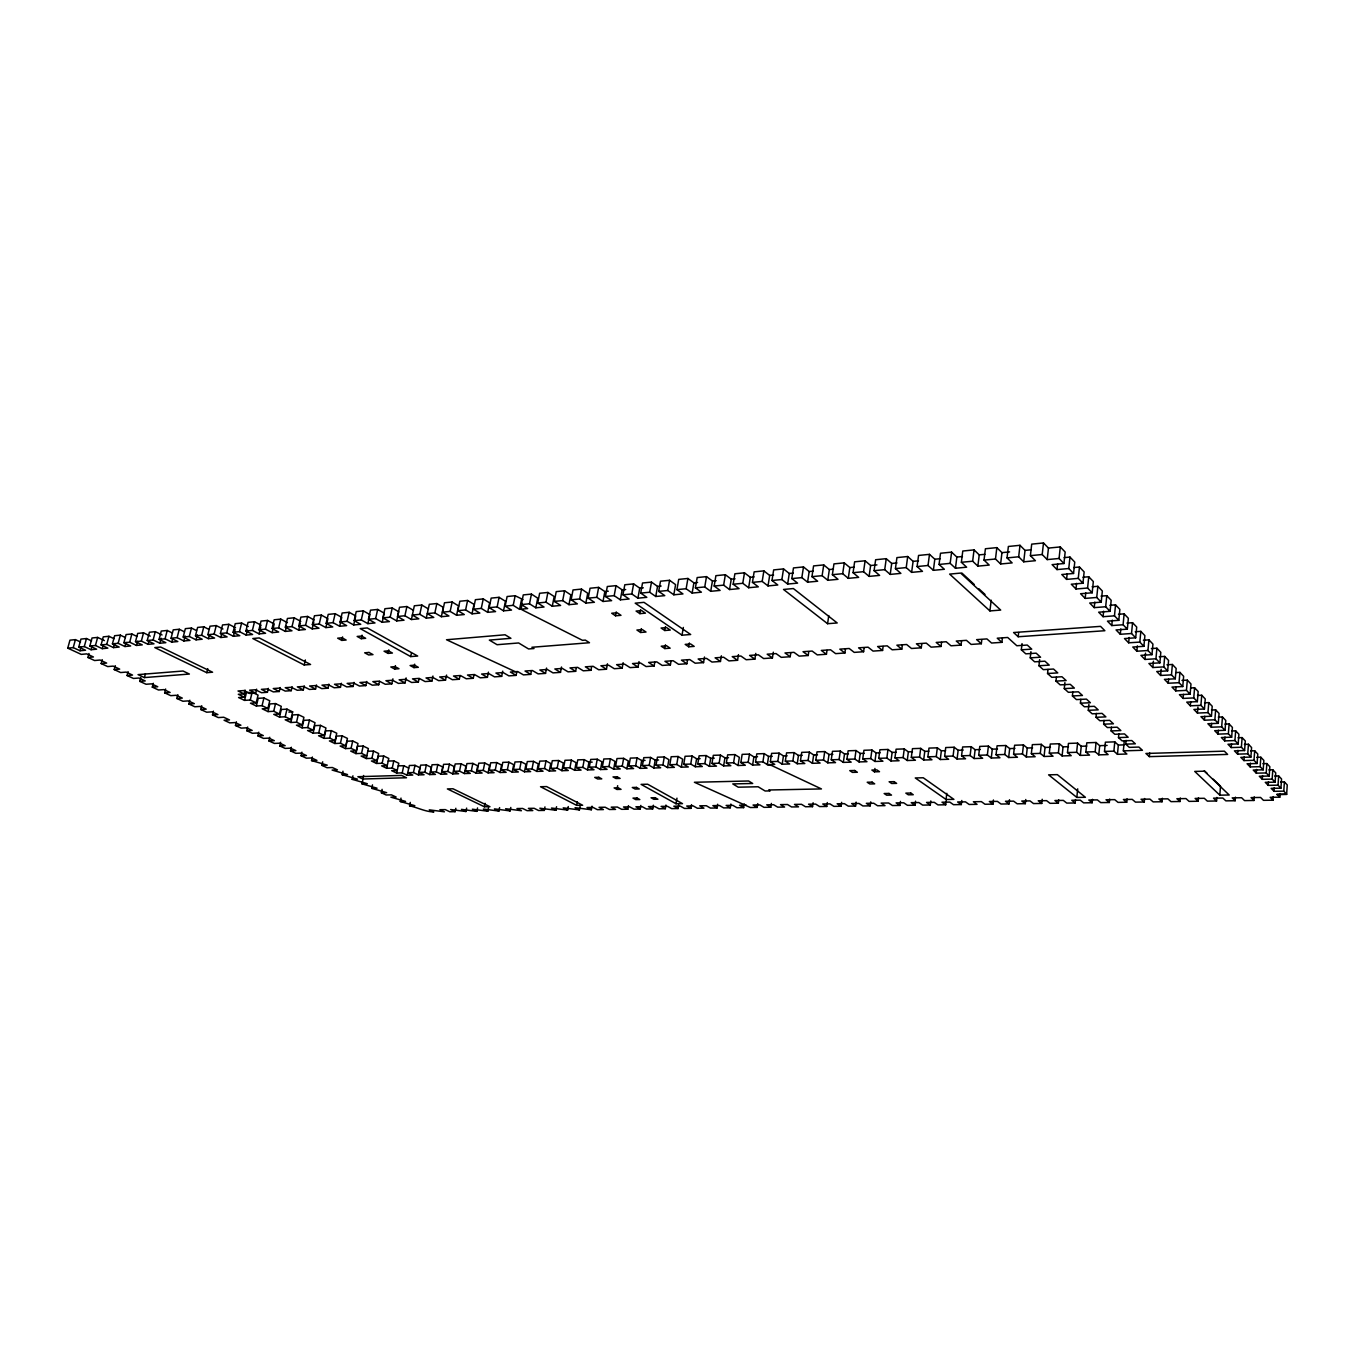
<?xml version="1.0" encoding="UTF-8"?>
<svg xmlns="http://www.w3.org/2000/svg" width="1355" height="1355" viewBox="0 0 1355 1355"><rect width="100%" height="100%" fill="white"/><g stroke="black" fill="none" stroke-linecap="round" stroke-linejoin="round"><path stroke-width="1.5" d="M1284.405 781.954L1287.25 784.935L1286.657 794.098L1283.795 791.151L1284.405 781.954L1280.509 782.038M1254.239 796.876L1253.985 800.466L1251.072 797.604L1260.59 797.451L1263.47 800.331L1273.023 800.195L1273.277 796.588M1283.795 791.151L1274.056 791.303L1274.293 787.645M1274.733 776.009L1278.646 775.924L1281.542 778.956L1280.932 788.17L1278.036 785.172L1268.229 785.358L1265.282 782.343L1275.106 782.157L1275.733 772.875L1272.802 769.792L1268.856 769.877M1278.036 785.172L1278.646 775.924M1273.023 800.195L1270.16 797.316L1279.798 797.163L1280.035 793.539M1262.894 763.661L1266.857 763.559L1269.838 766.693L1269.195 776.042L1266.214 772.943L1256.288 773.163L1253.239 770.063L1263.199 769.826L1263.859 760.409L1260.828 757.225L1256.83 757.343M1266.214 772.943L1266.857 763.559M1268.229 785.358L1268.483 781.666M1275.106 782.157L1272.176 779.108L1272.802 769.792M1254.696 750.789L1257.779 754.024L1257.101 763.509L1254.002 760.307L1254.696 750.789L1250.682 750.907M1256.288 773.163L1256.559 769.42M1263.199 769.826L1260.167 766.676L1260.828 757.225M1272.176 779.108L1262.301 779.311L1262.555 775.602M1254.002 760.307L1243.958 760.578L1244.229 756.784M1248.446 744.251L1251.58 747.537L1250.902 757.089L1247.752 753.837L1248.446 744.251L1244.415 744.386M1260.167 766.676L1250.174 766.913L1250.445 763.153M1238.047 737.747L1242.112 737.594L1245.296 740.948L1244.584 750.551L1241.4 747.249L1231.221 747.57L1227.969 744.251L1238.182 743.929L1238.91 734.241L1235.658 730.836L1231.576 730.989M1247.752 753.837L1237.64 754.125L1237.928 750.297M1216.858 797.434L1216.57 800.991L1213.538 798.163L1222.837 798.027L1225.852 800.856L1235.167 800.737L1235.438 797.163M1241.4 747.249L1242.112 737.594M1229.104 723.96L1232.406 727.415L1231.661 737.171L1228.358 733.749L1229.104 723.96L1224.988 724.129M1231.221 747.57L1231.509 743.709M1238.182 743.929L1234.93 740.558L1235.658 730.836M1218.297 717.134L1222.447 716.964L1225.784 720.487L1225.039 730.311L1221.685 726.839L1211.302 727.212L1207.881 723.722L1218.297 723.333L1219.06 713.424L1215.655 709.851L1211.489 710.037M1228.358 733.749L1218.06 734.122L1218.365 730.21M1221.685 726.839L1222.447 716.964M1219.822 795.165L1194.737 771.418L1204.341 771.198L1229.205 795.012L1219.822 795.165L1220.499 786.188L1213.148 779.125M1234.93 740.558L1224.7 740.897L1224.988 737.018M1208.762 702.618L1212.217 706.26L1211.438 716.236L1207.966 712.628L1208.762 702.618L1204.561 702.805M1211.302 727.212L1211.607 723.282M1218.297 723.333L1214.876 719.793L1215.655 709.851M1201.733 695.251L1205.256 698.96L1204.46 709.004L1200.92 705.345L1201.733 695.251L1197.515 695.454M1214.876 719.793L1204.443 720.199L1204.747 716.236M1180.307 797.993L1180.019 801.499L1176.885 798.705L1185.964 798.569L1189.08 801.381L1198.193 801.245L1198.481 797.722M1191.045 687.934L1194.602 687.764L1198.176 691.524L1197.346 701.653L1193.755 697.927L1183.101 698.418L1179.443 694.675L1190.13 694.167L1190.977 683.97L1187.319 680.142L1181.967 680.413M1200.92 705.345L1190.334 705.803L1190.672 701.788M1193.755 697.927L1194.602 687.764M1207.966 712.628L1197.447 713.069L1197.939 707.09M1190.13 694.167L1186.455 690.373L1175.75 690.898L1172.007 687.087L1182.763 686.545L1183.643 676.28L1179.917 672.368L1176.326 672.571M1183.101 698.418L1183.457 694.37M1186.455 690.373L1187.319 680.142M1182.763 686.545L1179.036 682.7L1168.247 683.242L1164.453 679.363L1175.276 678.804L1171.482 674.875L1172.38 664.475L1166.96 664.78M1144.585 798.535L1144.281 802.008L1141.045 799.247L1149.938 799.111L1153.139 801.889L1162.048 801.754L1162.353 798.264M1175.276 678.804L1176.174 668.438L1172.38 664.475M1175.75 690.898L1176.089 686.816M1179.036 682.7L1179.917 672.368M1171.482 674.875L1160.625 675.451L1156.747 671.504L1167.654 670.894L1163.793 666.897L1164.707 656.413L1159.253 656.752M1167.654 670.894L1168.569 660.461L1164.707 656.413M1168.247 683.242L1168.603 679.126M1163.793 666.897L1152.851 667.524L1153.41 661.257M1152.851 667.524L1148.921 663.493L1159.88 662.866L1155.951 658.784L1156.899 648.215L1151.394 648.571M1149.362 756.632L1145.907 753.465L1224.361 751.161L1227.596 754.413L1149.362 756.632L1149.701 752.923M1159.88 662.866L1160.812 652.348L1156.899 648.215M1160.625 675.451L1161.167 669.235M1155.951 658.784L1144.941 659.445L1145.517 653.127M1144.941 659.445L1140.927 655.346L1151.97 654.668L1147.956 650.519L1148.921 639.865L1143.4 640.238M1151.97 654.668L1152.936 644.065L1148.921 639.865M1124.21 741.558L1123.346 750.856L1142.417 750.28L1138.894 747.062L1129.291 747.367L1125.717 744.132L1126.073 740.372M1147.956 650.519L1136.879 651.213L1132.797 647.029L1143.908 646.318L1139.826 642.101L1128.664 642.812L1124.498 638.561L1135.693 637.815L1136.71 627.043L1132.56 622.69L1126.937 623.097M1136.879 651.213L1137.37 645.895M1139.826 642.101L1140.825 631.362L1135.253 631.752M1109.677 799.06L1109.339 802.499L1106.019 799.755L1114.708 799.636L1118.011 802.38L1126.716 802.245L1127.038 798.789M1143.908 646.318L1144.89 635.63L1140.825 631.362M1135.693 637.815L1131.527 633.513L1120.297 634.276L1116.063 629.94L1127.326 629.16L1128.359 618.303L1124.125 613.866L1118.485 614.272M1125.717 744.132L1135.338 743.81L1131.764 740.541L1122.109 740.863L1118.485 737.594L1118.84 733.8M1123.346 750.856L1126.886 754.024L1117.468 754.312L1118.332 745.064L1114.775 741.863L1105.392 742.184L1104.494 751.432L1108.102 754.583L1098.786 754.854L1095.162 751.72L1085.88 752.008L1086.795 742.811L1096.06 742.489L1099.684 745.673L1107.12 745.419M1128.664 642.812L1129.172 637.477M1131.527 633.513L1132.56 622.69M1127.326 629.16L1123.092 624.757L1111.777 625.57L1107.458 621.149L1118.807 620.319L1119.857 609.377L1115.538 604.855L1109.864 605.295M1118.485 737.594L1128.156 737.255L1124.514 733.919L1114.809 734.274L1111.117 730.938L1111.49 727.127M1120.297 634.276L1120.822 628.889M1123.092 624.757L1124.125 613.866M1117.468 754.312L1113.895 751.144L1114.775 741.863M1095.162 751.72L1096.06 742.489M1118.807 620.319L1114.471 615.848L1103.089 616.694L1098.668 612.189L1110.101 611.325L1111.185 600.282L1106.781 595.675L1101.056 596.132M1075.514 799.569L1075.176 802.973L1071.771 800.28L1080.257 800.144L1083.644 802.854L1092.164 802.736L1092.503 799.315M1098.786 754.854L1099.684 745.673M1111.777 625.57L1112.303 620.133M1111.117 730.938L1120.856 730.565L1117.164 727.195L1107.391 727.567L1103.631 724.18L1104.003 720.335M1114.471 615.848L1115.538 604.855M1110.101 611.325L1105.68 606.752L1094.23 607.633L1089.725 603.043L1101.225 602.145L1102.343 591.017L1097.855 586.309L1092.096 586.783M1103.089 616.694L1103.631 611.207M1105.68 606.752L1106.781 595.675M1103.631 724.18L1113.42 723.79L1109.677 720.352L1099.854 720.741L1096.026 717.303L1096.415 713.424M1088.878 704.465L1088.285 710.308L1098.194 709.868L1094.315 706.311L1084.373 706.768L1080.426 703.194L1080.816 699.265M1101.225 602.145L1096.737 597.47L1085.186 598.402L1080.596 593.727L1092.181 592.779L1093.333 581.549L1088.743 576.756L1082.95 577.264M1085.88 752.008L1089.539 755.125L1080.325 755.396L1076.649 752.279L1077.581 743.116L1068.434 743.421L1067.486 752.567L1071.195 755.667L1062.1 755.938L1058.374 752.838L1049.312 753.126L1050.277 744.03L1059.322 743.726L1063.048 746.859L1068.485 746.673M1094.23 607.633L1094.789 602.111M1080.325 755.396L1081.256 746.266L1077.581 743.116M1096.737 597.47L1097.855 586.309M1076.835 797.418L1048.601 774.84L1057.34 774.637L1085.406 797.282L1076.835 797.418L1077.699 788.847M1092.181 592.779L1087.591 588.019L1075.972 589.002L1071.297 584.225L1082.967 583.226L1084.136 571.912L1079.461 567.017L1073.617 567.542M1080.426 703.194L1090.385 702.737L1086.439 699.112L1076.429 699.587L1072.415 695.962L1072.821 692.015M1085.186 598.402L1085.762 592.846M1087.591 588.019L1088.743 576.756M1082.967 583.226L1078.275 578.365L1066.571 579.398L1061.795 574.52L1073.55 573.47L1074.752 562.071L1069.976 557.074L1064.098 557.633M1072.415 695.962L1082.442 695.471L1078.428 691.795L1068.367 692.303L1064.268 688.594L1064.895 682.632M1058.374 752.838L1059.322 743.726M1075.972 589.002L1076.564 583.378M1078.275 578.365L1079.461 567.017M1062.1 755.938L1063.048 746.859M1042.198 799.247L1041.758 803.447L1038.252 800.771L1046.568 800.653L1050.04 803.329L1058.374 803.21L1058.729 799.823M1066.571 579.398L1067.181 573.741M1064.268 688.594L1074.363 688.086L1070.264 684.343L1060.152 684.868L1055.985 681.108L1056.409 677.11M1073.55 573.47L1068.773 568.524L1069.976 557.074M1068.773 568.524L1056.985 569.591L1057.594 563.883M1056.985 569.591L1052.107 564.629L1063.946 563.528L1059.068 558.48L1060.304 546.929L1048.465 548.081L1043.502 542.965L1031.697 544.134L1030.41 555.652L1035.406 560.716L1023.719 561.817L1018.672 556.786L1007.036 557.904L1008.374 546.471L1019.993 545.303L1025.024 550.384L1030.867 549.808M1055.985 681.108L1066.131 680.566L1061.964 676.755L1051.785 677.314L1047.551 673.503L1047.991 669.455M1049.312 753.126L1053.055 756.209L1044.078 756.463L1040.301 753.397L1041.284 744.335L1032.341 744.64L1031.341 753.668L1035.152 756.734L1026.277 756.988L1022.449 753.939L1013.591 754.21L1014.607 745.233L1023.448 744.928L1027.259 748.011L1032.578 747.841M1063.946 563.528L1065.166 552.027L1060.304 546.929M1044.078 756.463L1045.044 747.435L1041.284 744.335M1059.068 558.48L1047.195 559.598L1048.465 548.081M1026.277 756.988L1027.259 748.011M1047.551 673.503L1057.764 672.91L1053.529 669.031L1043.282 669.641L1038.963 665.745L1039.641 659.631M1009.509 799.738L1009.052 803.905L1005.478 801.262L1013.608 801.144L1017.165 803.786L1025.312 803.667L1025.769 799.501M1038.963 665.745L1049.244 665.136L1044.925 661.189L1034.627 661.816L1030.24 657.852L1030.918 651.687M1047.195 559.598L1042.215 554.517L1043.502 542.965M1022.449 753.939L1023.448 744.928M1013.591 754.21L1017.453 757.259L1008.662 757.513L1004.8 754.481L1005.817 745.521L997.077 745.809L996.061 754.752L999.939 757.767L991.267 758.021L987.355 755.006L978.717 755.277L979.767 746.402L988.405 746.097L992.3 749.146L997.5 748.976M1018.181 636.748L1013.591 632.531L1100.548 626.366L1104.867 630.719L1018.181 636.748L1018.655 632.548M1008.662 757.513L1009.678 748.587L1005.817 745.521M1030.24 657.852L1040.572 657.209L1036.168 653.178L1025.803 653.838L1021.331 649.807L1022.043 643.608M1018.672 556.786L1019.993 545.303M961.796 800.483L961.305 804.565L957.612 801.974L965.488 801.855L969.147 804.463L977.04 804.345L973.398 801.737L981.359 801.618L984.983 804.243L992.961 804.125L993.435 799.992M1023.719 561.817L1025.024 550.384M987.355 755.006L988.405 746.097M981.816 639.611L981.325 643.727L976.633 639.628L986.914 638.916L991.572 643.032L1001.887 642.338L1002.378 638.171M991.267 758.021L992.3 749.146M978.717 755.277L982.646 758.275L974.076 758.529L975.126 749.705L971.179 746.69L962.643 746.961L961.576 755.802L965.556 758.783L957.087 759.037L953.09 756.056L944.638 756.31L945.722 747.537L954.157 747.249L958.154 750.264L963.219 750.094M1007.036 557.904L1012.134 562.901L1000.617 563.985L1001.955 552.654L996.84 547.623L985.407 548.758L984.035 560.106L989.201 565.069L977.87 566.136L972.653 561.207L961.373 562.291L962.778 551.028L974.042 549.893L979.242 554.873L984.899 554.314M974.076 758.529L970.129 755.531L971.179 746.69M1000.617 563.985L995.485 559.005L996.84 547.623M989.912 610.919L949.635 574.097L960.678 573.08L1000.684 610.072L989.912 610.919L991.199 600.163M977.87 566.136L979.242 554.873M957.087 759.037L958.154 750.264M941.539 642.405L941.014 646.471L936.22 642.439L946.213 641.745L950.99 645.793L961.034 645.115L961.542 641.017M972.653 561.207L974.042 549.893M946.061 799.484L915.269 777.956L923.263 777.77L953.903 799.365L946.061 799.484L946.806 793.319M930.8 800.957L930.292 805.005L926.549 802.431L934.256 802.329L937.982 804.904L945.722 804.785L946.213 800.72M953.09 756.056L954.157 747.249M944.638 756.31L948.652 759.274L940.268 759.528L936.237 756.564L937.338 747.825L928.988 748.096L927.887 756.818L931.952 759.782L923.67 760.02L919.588 757.072L911.322 757.326L912.457 748.654L920.706 748.366L924.771 751.348L928.903 751.212M940.268 759.528L941.352 750.805L937.338 747.825M923.67 760.02L924.771 751.348M961.373 562.291L966.623 567.186L955.461 568.253L950.177 563.358L951.6 552.146L940.505 553.246L939.066 564.442L944.367 569.286L933.375 570.32L928.023 565.492L917.081 566.542L918.555 555.448L929.479 554.347L934.814 559.225L940.302 558.683M955.461 568.253L956.85 557.057L951.6 552.146M919.588 757.072L920.706 748.366M900.465 801.415L899.94 805.429L896.129 802.888L903.666 802.787L907.477 805.327L915.048 805.226L915.557 801.195M902.328 645.115L901.803 649.147L896.891 645.183L906.63 644.506L911.509 648.486L921.281 647.809L921.807 643.777M911.322 757.326L915.421 760.257L907.24 760.511L908.358 751.873L904.259 748.925L896.095 749.196L894.961 757.835L899.093 760.748L890.997 760.985L886.848 758.072L878.768 758.326L879.92 749.738L887.982 749.467L892.132 752.398L896.18 752.262M933.375 570.32L934.814 559.225M907.24 760.511L903.124 757.581L904.259 748.925M928.023 565.492L929.479 554.347M886.848 758.072L887.982 749.467M917.081 566.542L922.467 571.353L911.627 572.369L913.101 561.36L907.698 556.515L896.925 557.599L895.435 568.626L900.872 573.385L890.201 574.401L884.73 569.659L874.094 570.675L875.635 559.734L886.238 558.667L891.709 563.443L897.027 562.935M890.997 760.985L892.132 752.398M878.768 758.326L882.935 761.222L874.94 761.459L876.092 752.923L871.909 750.009L863.931 750.28L862.762 758.817L866.963 761.696L859.053 761.917L854.819 759.054L846.926 759.291L848.128 750.805L856.004 750.535L860.222 753.431L864.168 753.312M874.483 771.825L871.875 770.047L876.888 769.911L879.497 771.689L874.483 771.825L874.94 768.454M856.123 802.109L855.581 806.056L851.668 803.549L858.985 803.447L862.881 805.954L870.215 805.852L870.74 801.872M911.627 572.369L906.224 567.593L907.698 556.515M890.201 574.401L891.709 563.443M864.168 647.775L863.609 651.738L858.596 647.842L868.081 647.182L873.06 651.094L882.579 650.451L883.121 646.454M874.94 761.459L870.74 758.563L871.909 750.009M854.819 759.054L856.004 750.535M884.73 569.659L886.238 558.667M859.053 761.917L860.222 753.431M874.094 570.675L879.615 575.401L869.097 576.383L870.621 565.509L865.1 560.784L854.632 561.817L853.074 572.691L858.647 577.365L848.281 578.348L842.691 573.69L832.377 574.689L833.952 563.883L844.267 562.867L849.839 567.559L853.989 567.152M846.926 759.291L851.177 762.154L843.335 762.391L844.521 753.939L840.286 751.077L832.478 751.331L831.276 759.782L835.544 762.611L827.803 762.848L823.518 760.02L815.795 760.257L817.014 751.856L824.721 751.585L829.006 754.447L832.868 754.329M827.295 802.55L826.753 806.462L822.773 803.989L829.954 803.888L833.901 806.361L841.082 806.259L841.641 802.329M869.097 576.383L863.558 571.691L865.1 560.784M843.335 762.391L839.084 759.545L840.286 751.077M823.518 760.02L824.721 751.585M827.803 762.848L829.006 754.447M826.99 650.349L826.431 654.262L821.316 650.434L830.547 649.79L835.629 653.635L844.893 653.008L845.452 649.062M815.795 760.257L820.097 763.068L812.441 763.305L813.661 754.938L809.341 752.11L801.72 752.364L800.483 760.714L804.819 763.526L797.231 763.746L792.878 760.951L785.324 761.171L786.577 752.872L794.132 752.618L798.468 755.446L802.262 755.311M842.691 573.69L844.267 562.867M771.385 803.413L770.809 807.241L766.744 804.819L773.62 804.718L777.668 807.14L784.579 807.055L780.531 804.616L787.492 804.514L791.523 806.953L798.502 806.852L794.47 804.413L801.499 804.311L805.497 806.75L812.543 806.648L813.119 802.77M848.281 578.348L849.839 567.559M827.583 623.707L783.529 589.459L793.369 588.544L837.204 622.961L827.583 623.707L828.769 615.577M812.441 763.305L808.122 760.477L809.341 752.11M790.778 652.856L790.185 656.735L785.002 652.958L793.979 652.331L799.162 656.125L808.19 655.515L808.766 651.62M792.878 760.951L794.132 752.618M832.377 574.689L838 579.313L827.786 580.279L822.129 575.672L823.721 564.916L813.576 565.916L811.95 576.654L817.641 581.227L807.58 582.176L801.855 577.62L791.828 578.585L793.471 567.931L803.481 566.932L809.172 571.539L813.203 571.149M797.231 763.746L798.468 755.446M827.786 580.279L829.362 569.557L823.721 564.916M785.324 761.171L789.694 763.966L782.208 764.186L783.444 755.921L779.074 753.126L771.605 753.363L770.351 761.629L774.738 764.406L767.32 764.627L762.916 761.866L755.531 762.086L756.801 753.871L764.186 753.617L768.59 756.412L772.299 756.293M801.855 577.62L803.481 566.932M782.208 764.186L777.821 761.408L779.074 753.126M807.58 582.176L809.172 571.539M762.916 761.866L764.186 753.617M768.59 756.412L767.32 764.627L771.723 765.541L821.452 788.932L768.658 789.999L770.148 790.897L765.135 790.998L758.123 786.764L738.238 787.187L732.767 783.918L752.686 783.478L748.57 780.988L694.404 782.275L750.399 807.529L757.157 807.428L757.75 803.617M755.531 762.086L759.952 764.847L752.618 765.067L753.888 756.886L749.451 754.108L742.15 754.362L740.863 762.543L745.318 765.27L738.052 765.49L733.58 762.763L726.348 762.984L727.652 754.837L734.884 754.6L739.339 757.36L738.052 765.49M791.828 578.585L797.57 583.124L787.645 584.056L781.886 579.534L783.529 568.914L773.671 569.913L771.994 580.482L777.787 584.987L768.014 585.919L762.188 581.43L752.448 582.362L754.142 571.861L763.864 570.878L769.674 575.418L773.57 575.028M755.785 653.398L754.871 659.14L749.603 655.413L758.36 654.804L763.627 658.547L772.418 657.937L773.315 652.178M787.645 584.056L789.288 573.487L783.529 568.914M752.618 765.067L748.163 762.306L749.451 754.108M730.887 804.04L730.277 807.8L726.145 805.429L732.835 805.327L736.951 807.716L743.658 807.614L744.251 803.82M762.188 581.43L763.864 570.878M733.58 762.763L734.884 754.6M768.014 585.919L769.674 575.418M752.448 582.362L758.292 586.834L748.638 587.731L750.331 577.315L744.471 572.826L734.884 573.775L733.174 584.225L739.068 588.646L729.549 589.544L723.638 585.14L714.17 586.038L715.897 575.672L725.365 574.723L731.26 579.178L735.054 578.805M721.385 655.82L720.454 661.477L715.101 657.819L723.638 657.226L728.973 660.901L737.56 660.308L738.475 654.617M726.348 762.984L730.836 765.711L723.638 765.914L724.942 757.818L720.454 755.091L713.306 755.328L711.985 763.424L716.507 766.134L709.393 766.337L704.871 763.627L697.791 763.847L699.112 755.802L706.192 755.565L710.698 758.292L714.254 758.173M691.558 804.633L690.931 808.359L686.731 806.022L693.218 805.92L697.418 808.274L703.923 808.173L699.739 805.818L706.294 805.717L710.46 808.088L717.049 807.987L717.642 804.243M748.638 587.731L742.777 583.294L744.471 572.826M723.638 765.914L719.149 763.204L720.454 755.091M729.549 589.544L731.26 579.178M704.871 763.627L706.192 755.565M709.393 766.337L710.698 758.292M697.791 763.847L702.313 766.54L695.284 766.744L690.745 764.068L692.066 756.039L685.071 756.276L683.733 764.288L688.289 766.964L681.328 767.167L676.755 764.491L669.827 764.711L671.165 756.734L678.11 756.496L682.666 759.19L681.328 767.167M723.638 585.14L725.365 574.723M695.284 766.744L696.606 758.749L692.066 756.039M714.17 586.038L720.098 590.424L710.714 591.305L712.442 581.024L706.497 576.62L697.181 577.552L695.42 587.85L701.399 592.186L692.151 593.067L686.138 588.731L676.941 589.628L678.703 579.381L687.917 578.466L693.896 582.836L697.588 582.481M676.026 803.752L641.084 784.376L647.639 784.223L682.497 803.651L676.026 803.752L676.975 798.163M665.949 805.039L665.339 808.715L661.088 806.394L667.456 806.31L671.69 808.63L678.076 808.545L678.686 804.836M687.51 660.037L686.866 663.764L681.446 660.156L689.78 659.58L695.183 663.205L703.55 662.629L704.498 657.006M710.714 591.305L704.752 586.952L706.497 576.62M676.755 764.491L678.11 756.496M682.022 635.19L635.19 603.161L643.998 602.348L690.677 634.513L682.022 635.19L683.343 627.45M640.847 805.412L640.204 809.071L635.918 806.767L642.168 806.682L646.454 808.986L652.704 808.901L653.347 805.226M669.827 764.711L674.4 767.37L667.507 767.574L662.917 764.914L664.272 756.971L657.412 757.191L656.057 765.118L660.664 767.777L653.838 767.98L649.231 765.338L642.422 765.541L643.794 757.648L650.586 757.428L655.193 760.087L658.598 759.986M692.151 593.067L693.896 582.836M667.507 767.574L668.862 759.647L664.272 756.971M688.73 646.792L685.19 644.387L690.644 643.981L694.183 646.386L688.73 646.792L689.39 642.981M649.231 765.338L650.586 757.428M654.77 662.307L654.126 665.999L648.622 662.443L656.752 661.867L662.239 665.441L670.403 664.882L671.03 661.172M653.838 767.98L655.193 760.087M686.138 588.731L687.917 578.466M642.422 765.541L647.046 768.166L640.305 768.37L641.677 760.528L637.053 757.885L630.329 758.106L628.94 765.948L633.598 768.573L626.908 768.776L622.25 766.151L615.593 766.354L616.982 758.546L623.639 758.326L628.297 760.968L626.908 768.776M664.763 630.515L661.088 628.026L666.592 627.585L670.251 630.075L664.763 630.515L665.441 626.654M676.941 589.628L682.954 593.93L673.825 594.794L675.586 584.632L669.573 580.296L660.495 581.21L658.699 591.373L664.763 595.641L655.752 596.488L649.672 592.237L640.712 593.1L642.524 583.006L651.484 582.108L657.548 586.393L661.138 586.054M664.814 648.571L661.24 646.2L666.592 645.793L670.149 648.181L664.814 648.571L665.474 644.794M592.016 806.174L591.373 809.748L587.02 807.495L593.033 807.411L597.369 809.663L603.415 809.579L599.062 807.326L605.143 807.224L609.462 809.494L615.56 809.409L611.24 807.14L617.372 807.055L621.674 809.325L627.822 809.24L628.466 805.615M640.305 768.37L635.664 765.744L637.053 757.885M673.825 594.794L667.778 590.492L669.573 580.296M649.672 592.237L651.484 582.108M623.148 662.697L622.165 668.167L616.61 664.661L624.536 664.119L630.075 667.625L638.036 667.083L639.018 661.596M616.982 789.44L614.12 787.899L618.185 787.797L621.047 789.355L616.982 789.44L617.66 785.697M622.25 766.151L623.639 758.326M655.752 596.488L657.548 586.393M640.712 593.1L646.809 597.335L637.934 598.182L639.729 588.138L633.632 583.886L624.807 584.767L622.961 594.811L629.11 599.012L620.336 599.825L614.188 595.658L605.465 596.488L607.311 586.512L616.034 585.648L622.165 589.865L625.671 589.527M615.593 766.354L620.268 768.963L613.646 769.166L608.971 766.557L610.377 758.766L603.788 758.986L602.382 766.761L607.074 769.352L600.519 769.538L595.827 766.964L589.306 767.167L590.712 759.427L597.233 759.207L601.925 761.815L600.519 769.538M639.899 613.646L636.088 611.071L641.643 610.563L645.437 613.154L639.899 613.646L640.593 609.716M613.646 769.166L615.035 761.391L610.377 758.766M640.627 632.48L636.918 630.024L642.321 629.567L646.013 632.04L640.627 632.48L641.305 628.635M637.934 598.182L631.803 593.964L633.632 583.886M568.27 806.53L567.626 810.087L563.24 807.851L579.432 809.917L580.092 806.361M615.543 615.797L611.715 613.239L617.152 612.765L620.98 615.322L615.543 615.797L616.254 611.901M589.306 767.167L594.015 769.742L587.528 769.928L588.934 762.238L584.225 759.647L577.772 759.867L576.349 767.557L581.075 770.114L574.672 770.301L569.93 767.76L563.545 767.946L564.967 760.291L571.353 760.087L576.078 762.662L574.672 770.301M591.627 666.694L590.966 670.285L585.343 666.829L593.1 666.304L598.69 669.76L606.464 669.235L607.463 663.798M620.336 599.825L622.165 589.865M595.827 766.964L597.233 759.207M614.188 595.658L616.034 585.648M587.528 769.928L582.819 767.37L584.225 759.647M576.637 805.327L540.526 786.73L546.59 786.577L582.633 805.243L576.637 805.327L577.298 801.737M569.93 767.76L571.353 760.087M605.465 596.488L611.63 600.655L602.992 601.468L604.838 591.559L598.656 587.376L590.052 588.239L588.189 598.148L594.405 602.281L585.868 603.077L579.635 598.978L571.149 599.791L573.029 589.95L581.515 589.086L587.714 593.236L585.868 603.077M563.545 767.946L568.287 770.504L561.935 770.69L557.176 768.149L558.616 760.511L552.281 760.714L550.841 768.336L555.618 770.876L549.317 771.063L544.541 768.522L538.274 768.725L539.73 761.137L545.997 760.934L550.757 763.475L549.317 771.063M561.512 667.016L560.496 672.368L554.839 668.963L562.393 668.438L568.05 671.843L575.638 671.335L576.315 667.744M561.935 770.69L563.358 763.068L558.616 760.511M544.964 806.903L544.304 810.409L539.883 808.207L555.906 810.256L556.566 806.716M602.992 601.468L596.793 597.318L598.656 587.376M579.635 598.978L581.515 589.086M538.274 768.725L543.067 771.232L536.834 771.418L538.274 763.881L533.497 761.358L527.298 761.561L525.842 769.098L530.635 771.605L524.47 771.791L519.659 769.284L513.511 769.471L514.985 761.967L521.133 761.764L525.926 764.288L524.47 771.791M571.149 599.791L577.382 603.873L568.965 604.669L570.845 594.896L564.595 590.78L556.227 591.627L554.331 601.4L560.597 605.465L552.281 606.244L545.997 602.196L537.715 602.992L539.629 593.27L547.894 592.457L554.178 596.522L552.281 606.244M544.541 768.522L545.997 760.934M531.431 670.861L530.737 674.384L525.029 671.03L532.413 670.522L538.121 673.875L545.54 673.384L546.556 668.066M568.965 604.669L562.698 600.604L564.595 590.78M536.834 771.418L532.041 768.912L533.497 761.358M499.605 807.597L498.928 811.052L494.456 808.884L510.124 810.9L510.801 807.428M519.659 769.284L521.133 761.764M537.715 602.992L544.033 607.023L535.818 607.802L537.732 598.148L531.431 594.1L523.267 594.913L521.336 604.567L527.671 608.564L519.575 609.327L513.223 605.346L505.161 606.125L507.109 596.522L515.154 595.726L523.03 599.587M513.511 769.471L518.338 771.977L512.224 772.147L507.397 769.657L508.87 762.171L502.79 762.374L501.316 769.843L506.143 772.333L500.097 772.502L495.252 770.03L489.24 770.216L490.713 762.78L496.743 762.577L501.57 765.067L500.097 772.502M512.224 772.147L513.68 764.677L508.87 762.171M545.997 602.196L547.894 592.457M495.252 770.03L496.743 762.577M477.536 807.936L476.841 811.357L472.353 809.206L487.834 811.205L488.511 807.766M535.818 607.802L529.5 603.788L531.431 594.1M502.722 671.148L501.672 676.365L495.93 673.062L503.145 672.554L508.887 675.874L516.12 675.383L516.814 671.877M489.24 770.216L494.084 772.689L488.088 772.858L483.244 770.402L484.717 762.984L478.755 763.187L477.265 770.588L482.126 773.044L476.198 773.214L471.337 770.758L465.426 770.944L466.916 763.576L472.827 763.39L477.688 765.846L476.198 773.214M519.575 609.327L521.489 599.74M488.088 772.858L489.562 765.456L484.717 762.984M522.251 603.432L521.099 609.191L522.369 609.97L582.481 640.322L585.343 640.102L589.476 642.727L531.905 647.267L534.005 648.537L528.569 648.96L518.626 642.964L497.082 644.709L489.341 640.102L510.92 638.307L505.093 634.784L446.523 639.746L515.34 671.707M484.379 806.784L447.37 788.915L452.993 788.779L489.951 806.699L484.379 806.784L485.073 803.329M455.839 808.274L455.145 811.662L450.622 809.528L465.951 811.51L466.628 808.105M513.223 605.346L515.154 595.726M505.161 606.125L511.513 610.089L503.518 610.834L497.149 606.888L499.097 597.318L491.154 598.114L489.189 607.667L495.574 611.596L487.681 612.341L481.279 608.412L473.42 609.174L475.402 599.689L483.244 598.91L489.629 602.856L487.681 612.341M465.426 770.944L470.287 773.383L464.409 773.553L465.917 766.236L461.039 763.78L455.195 763.966L453.688 771.3L458.566 773.739L452.756 773.908L447.861 771.486L442.052 771.656L443.576 764.356L449.369 764.169L454.247 766.608L452.756 773.908M473.979 674.858L473.268 678.296L467.475 675.027L474.521 674.536L480.314 677.822L487.394 677.331L488.444 672.148M503.518 610.834L505.449 601.298L499.097 597.318M471.337 770.758L472.827 763.39M464.409 773.553L459.531 771.13L461.039 763.78M442.052 771.656L446.964 774.078L441.188 774.247L442.695 766.981L437.801 764.559L432.059 764.745L430.534 772.011L435.446 774.416L429.738 774.586L424.826 772.181L419.135 772.367L420.66 765.135L426.351 764.948L431.263 767.353L429.738 774.586M481.279 608.412L483.244 598.91M447.861 771.486L449.369 764.169M473.42 609.174L479.839 613.07L472.048 613.815L465.612 609.919L467.594 600.468L459.836 601.247L457.855 610.665L464.291 614.543L456.601 615.272L450.148 611.41L442.492 612.155L444.491 602.772L452.147 602.01L458.566 605.905L456.601 615.272M441.188 774.247L436.276 771.842L437.801 764.559M472.048 613.815L473.996 604.381L467.594 600.468M446.591 675.078L445.507 680.176L439.681 676.958L446.574 676.484L452.401 679.719L459.311 679.245L460.023 675.823M424.826 772.181L426.351 764.948M419.085 678.669L418.373 682.039L412.496 678.855L419.237 678.381L425.097 681.565L431.855 681.108L432.939 676.043M419.135 772.367L424.064 774.755L418.407 774.908L413.461 772.536L415.003 765.321L409.362 765.507L407.161 775.246L402.215 772.875L396.642 773.044L391.663 770.673L397.252 770.487L392.239 768.099L386.649 768.268L381.602 765.863L387.208 765.677L382.144 763.255L376.538 763.441L371.422 761.002L377.046 760.799L378.638 753.532L373.506 751.043L367.899 751.263M450.148 611.41L452.147 602.01M455.145 811.662L449.775 811.747L445.253 809.613L439.901 809.697L444.44 811.814L429.281 809.85L433.82 811.967C425.351 811.747 417.696 807.631 409.566 805.785L410.277 802.397M418.407 774.908L419.914 767.726L415.003 765.321M434.87 612.883L436.869 603.534L429.315 604.296L426.283 618.117L433.786 617.423L427.316 613.612L434.87 612.883L441.34 616.711L448.945 615.983L442.492 612.155M402.215 772.875L403.756 765.694L408.685 768.082M409.566 805.785L414.833 805.683L400.284 801.499L401.012 798.095M441.34 616.711L443.339 607.396L436.869 603.534M392.239 768.099L393.797 760.866L398.793 763.288L396.642 773.044M413.953 667.625L410.108 665.525L414.495 665.186L418.322 667.304L413.953 667.625L414.681 664.187M382.144 763.255L383.719 755.988L388.783 758.444L386.649 768.268M392.916 678.838L391.815 683.835L385.921 680.701L392.51 680.244L398.404 683.394L405.026 682.937L406.11 677.923M410.7 656.582L360.21 628.585L367.273 627.941L417.679 656.04L410.7 656.582L411.446 653.093M419.796 614.323L421.812 605.041L414.342 605.787L411.412 619.523L418.814 618.829L412.31 615.051L419.796 614.323L426.283 618.117M400.284 801.499L405.552 801.398L390.884 797.163L396.168 797.045L391.426 794.86L386.141 794.979L381.382 792.777L382.11 789.338M253.622 692.964L258.06 695.115L256.18 702.855L250.472 703.211L256.349 706.023L258.212 698.333L263.92 697.961L269.747 700.789L267.9 708.479L262.193 708.817L268.002 711.595L269.831 703.939L275.539 703.584L281.281 706.362L279.469 714.017L273.761 714.356L279.503 717.083L281.298 709.478L286.989 709.139L292.663 711.883L290.885 719.488L285.194 719.81L290.851 722.503L292.629 714.949L298.303 714.61L303.91 717.32L302.148 724.891L296.457 725.196L302.046 727.855L303.791 720.335L309.465 720.03L315.004 722.706L313.259 730.226L307.585 730.514L313.09 733.14L314.817 725.653L320.491 725.365L325.945 728.008L324.235 735.477L318.577 735.748L324.014 738.356L325.708 730.904L331.365 730.633L336.751 733.241L335.075 740.677L329.417 740.931L334.787 743.505L336.463 736.104L342.104 735.833L347.422 738.407L345.762 745.809L340.122 746.046L345.423 748.587L347.066 741.219L352.707 740.965L357.957 743.505L356.314 750.873L350.691 751.093L355.925 753.6L361.548 753.38L366.748 755.87L361.124 756.073L366.29 758.546L371.914 758.343L373.506 751.043M406.923 606.532L399.539 607.26L397.506 616.474L404.891 615.763L406.923 606.532L413.411 610.326M394.678 669.048L398.98 668.726L395.135 666.643L390.816 666.965L394.678 669.048L395.423 665.644M376.538 763.441L378.113 756.209L383.719 755.988M381.382 792.777L386.666 792.658L371.744 788.339L372.506 784.884M366.765 681.48L365.85 685.596L359.922 682.514L366.375 682.056L372.286 685.173L378.756 684.732L379.502 681.413M388.021 653.398L392.425 653.042L388.462 650.857L384.058 651.213L388.021 653.398L388.8 649.909M366.29 758.546L368.357 748.553L363.174 746.046L357.551 746.283L355.925 753.6M382.889 617.88L390.172 617.169L396.71 620.912L398.726 611.766L392.222 607.989L384.922 608.717L382.889 617.88L389.427 621.589L382.195 622.284L375.64 618.574L368.441 619.269L370.491 610.173L377.689 609.445L384.227 613.188L382.195 622.284M362.835 779.006L406.5 777.753L401.588 775.416L357.872 776.703L362.835 779.006L363.614 775.5M371.744 788.339L377.063 788.204L362.022 783.851L362.784 780.378M362.022 783.851L367.324 783.715L352.164 779.311L352.944 775.822M390.172 617.169L392.222 607.989M361.548 753.38L363.174 746.046M375.64 618.574L377.689 609.445M352.164 779.311L357.483 779.159L342.205 774.704L342.984 771.215M345.423 748.587L351.064 748.35L352.707 740.965M361.277 619.946L363.343 610.885L369.898 614.594L367.849 623.639L361.277 619.946L354.163 620.641L356.23 611.596L363.343 610.885M361.243 638.696L365.664 638.307L361.582 636.054L357.161 636.443L361.243 638.696L362.039 635.156M341.375 683.259L340.444 687.341L334.482 684.275L340.799 683.835L346.745 686.9L353.079 686.477L354.011 682.378M334.787 743.505L340.427 743.251L342.104 735.833M340.071 621.996L347.1 621.318L353.689 624.96L355.738 615.983L349.167 612.291L342.138 613.002L340.071 621.996L346.66 625.62L339.682 626.281L333.076 622.656L326.132 623.334L328.215 614.391L335.159 613.696L341.748 617.355L339.682 626.281M342.205 774.704L347.524 774.552L332.111 770.063L337.446 769.877L332.365 767.523L327.012 767.709L321.897 765.355L322.693 761.815M324.014 738.356L329.671 738.085L331.365 730.633M316.511 684.986L315.579 689.018L309.601 686.003L315.766 685.579L321.745 688.611L327.944 688.188L328.875 684.123M321.897 765.355L327.249 765.152L311.548 760.578L312.378 757.022M313.09 733.14L318.764 732.869L320.491 725.365M341.782 640.407L346.135 640.034L342.019 637.798L337.666 638.188L341.782 640.407L342.578 636.901M347.1 621.318L349.167 612.291M311.548 760.578L316.918 760.375L311.701 757.97L306.332 758.173L301.098 755.751L301.911 752.177M302.046 727.855L307.721 727.567L309.465 720.03M333.076 622.656L335.159 613.696M290.851 722.503L296.525 722.198L298.303 714.61M301.098 755.751L306.45 755.548L301.183 753.109L295.813 753.312L290.495 750.873L291.342 747.266M312.361 624.655L319.238 623.994L325.844 627.585L327.91 618.71L321.321 615.068L314.462 615.763L312.361 624.655L319.001 628.229L312.175 628.872L305.553 625.299L298.761 625.959L300.861 617.118L307.636 616.44L314.258 620.048M312.175 628.872L313.835 621.81M304.197 664.983L310.566 664.475L259.245 637.934L252.809 638.527L304.197 664.983L305.366 659.97M292.172 686.68L291.24 690.677L285.228 687.696L291.274 687.29L297.27 690.271L303.334 689.864L304.282 685.85M319.238 623.994L321.321 615.068M300.759 621.369L294.12 617.795L287.429 618.456L285.329 627.246L292.019 626.603L298.676 630.16L300.336 623.131M305.553 625.299L307.636 616.44M279.503 717.083L285.194 716.761L286.989 709.139M290.495 750.873L295.864 750.636L290.529 748.18L285.143 748.4L279.774 745.928L280.621 742.303M292.019 626.603L294.12 617.795M268.002 711.595L273.71 711.256L275.539 703.584M268.358 688.357L267.409 692.303L261.38 689.356L267.308 688.95L273.32 691.897L279.266 691.49L280.197 687.527M279.774 745.928L285.16 745.69L279.74 743.184L274.354 743.421L268.9 740.914L269.764 737.272M280.773 619.116L274.15 619.794L272.033 628.517L278.656 627.89L280.773 619.116L287.412 622.673M256.349 706.023L262.057 705.667L263.92 697.961M268.9 740.914L274.303 740.66L268.815 738.119L263.429 738.39L257.907 735.85L258.788 732.191M278.656 627.89L285.312 631.413L286.566 626.162M245.729 691.321L244.307 697.164L238.582 697.537L244.544 700.383L250.268 700.01L252.149 692.253M257.907 735.85L263.31 735.579L257.755 733.004L252.352 733.275L246.762 730.701L247.66 727.025M245.018 689.983L244.069 693.896L238.023 690.982L243.815 690.576L249.845 693.489L255.672 693.099L256.62 689.17M258.907 629.787L265.445 629.16L272.118 632.649L274.218 623.961L267.562 620.438L261.024 621.098L258.907 629.787L265.58 633.276L259.076 633.886L252.386 630.414L245.916 631.04L248.05 622.385L254.52 621.742L261.176 625.248M246.762 730.701L252.182 730.43L246.559 727.821L241.156 728.109L235.482 725.501L236.397 721.809M259.076 633.886L260.753 626.975M244.544 700.383L246.424 692.642L250.235 692.388M265.445 629.16L267.562 620.438M248.287 626.501L241.613 623.029L235.228 623.673L233.094 632.26L239.479 631.65L246.17 635.105L247.44 629.94M252.386 630.414L254.52 621.742M239.479 631.65L241.613 623.029M228.86 624.299L222.542 624.943L220.408 633.479L226.725 632.887L228.86 624.299L235.55 627.755M235.482 725.501L240.902 725.213L235.211 722.571L229.791 722.876L224.066 720.233L229.486 719.928L223.727 717.252L218.291 717.574L212.498 714.898L213.413 711.155M226.725 632.887L233.433 636.308L235.126 629.465M206.739 672.673L212.583 672.216L160.669 647.046L154.809 647.588L206.739 672.673L207.738 668.659M212.498 714.898L217.918 714.576L212.074 711.866L206.654 712.205L200.76 709.495L201.709 705.735M222.948 628.991L216.258 625.57L210.008 626.196L207.857 634.699L214.107 634.089L220.831 637.494L221.678 634.089M200.76 709.495L206.197 709.156L200.286 706.412L194.849 706.768L188.887 704.007L189.835 700.23M208.822 629.364L203.792 626.806L197.61 627.433L195.459 635.885L201.641 635.292L208.365 638.662L209.212 635.275M214.107 634.089L216.258 625.57M196.492 630.583L191.462 628.043L185.364 628.652L183.196 637.053L189.31 636.477L196.035 639.831L197.322 634.784M201.641 635.292L203.792 626.806M184.314 631.769L179.283 629.262L173.237 629.855L171.069 638.222L177.115 637.646L183.857 640.966L185.144 635.952M189.31 636.477L191.462 628.043M188.887 704.007L194.324 703.652L188.328 700.891L182.891 701.246L176.844 698.469L177.827 694.658M172.271 632.954L167.224 630.465L161.262 631.057L159.077 639.374L165.056 638.798L171.797 642.118L172.661 638.781M177.115 637.646L179.283 629.262M176.844 698.469L182.298 698.096L176.218 695.284L170.781 695.657L164.649 692.845L165.632 689.018M164.649 692.845L170.103 692.456L163.955 689.61L158.501 690L152.302 687.137L153.301 683.293M165.056 638.798L167.224 630.465M152.302 687.137L157.756 686.731L151.523 683.852L146.052 684.258L139.768 681.362L140.785 677.5M155.317 631.65L149.406 632.243L147.221 640.525L153.132 639.95L155.317 631.65L162.041 634.953M144.409 677.585L189.378 674.045L183.044 671.013L138.041 674.621L144.409 677.585L145.425 673.689M153.132 639.95L159.89 643.235L161.177 638.273M143.528 632.836L137.685 633.412L135.5 641.643L141.343 641.084L143.528 632.836L150.253 636.122M141.343 641.084L148.102 644.336L148.965 641.051M131.858 633.988L126.083 634.563L123.898 642.761L129.69 642.202L131.858 633.988L136.923 636.443M139.768 681.362L145.239 680.938L138.904 678.025L133.451 678.449L127.082 675.518L128.098 671.623M129.69 642.202L136.449 645.437L137.516 641.355M127.082 675.518L132.536 675.078L126.134 672.097L120.663 672.554L114.21 669.573L115.26 665.661M125.388 637.578L120.341 635.139L114.616 635.715L112.431 643.862L118.156 643.303L124.914 646.521L125.998 642.456M113.989 638.696L108.925 636.291L103.268 636.85L101.083 644.946L106.74 644.404L113.498 647.605L114.582 643.557M118.156 643.303L120.341 635.139M104.386 640.61L97.645 637.409L92.038 637.968L89.853 646.03L95.443 645.488L102.218 648.672L103.302 644.641M114.21 669.573L119.68 669.116L113.176 666.118L107.706 666.575L101.168 663.56L102.218 659.631M106.74 644.404L108.925 636.291M101.168 663.56L106.639 663.086L100.05 660.037L94.579 660.529L87.94 657.463L89.007 653.516M91.547 640.915L86.483 638.527L80.944 639.086L78.742 647.097L84.281 646.572L91.056 649.723L92.14 645.708M95.443 645.488L97.645 637.409M80.504 641.999L75.423 639.628L69.952 640.17L67.75 648.147L73.238 647.622L80.013 650.756L81.097 646.775M84.281 646.572L86.483 638.527M73.238 647.622L75.423 639.628M604.838 591.559L608.293 591.22M639.729 588.138L643.286 587.799M712.442 581.024L716.185 580.651M750.331 577.315L754.176 576.925M789.288 573.487L793.251 573.097M829.362 569.557L833.444 569.168M870.621 565.509L876.922 564.899M913.101 561.36L918.504 560.818M956.85 557.057L962.44 556.515M1001.955 552.654L1009.611 551.891M457.855 610.665L465.612 609.919M489.189 607.667L497.149 606.888M521.336 604.567L529.5 603.788M554.331 601.4L562.698 600.604M588.189 598.148L596.793 597.318M622.961 594.811L631.803 593.964M658.699 591.373L667.778 590.492M695.42 587.85L704.752 586.952M733.174 584.225L742.777 583.294M771.994 580.482L781.886 579.534M811.95 576.654L822.129 575.672M853.074 572.691L863.558 571.691M895.435 568.626L906.224 567.593M939.066 564.442L950.177 563.358M984.035 560.106L995.485 559.005M1030.41 555.652L1042.215 554.517M80.013 650.756L85.517 650.248L78.742 647.097M91.056 649.723L96.612 649.197L89.853 646.03M102.218 648.672L107.841 648.13L101.083 644.946M113.498 647.605L119.189 647.063L112.431 643.862M124.914 646.521L130.656 645.979L123.898 642.761M136.449 645.437L142.258 644.895L135.5 641.643M148.102 644.336L153.979 643.794L147.221 640.525M159.89 643.235L165.835 642.677L159.077 639.374M171.797 642.118L177.81 641.542L171.069 638.222M183.857 640.966L189.937 640.407L183.196 637.053M196.035 639.831L202.183 639.238L195.459 635.885M208.365 638.662L214.581 638.07L207.857 634.699M220.831 637.494L227.115 636.901L220.408 633.479M233.433 636.308L239.784 635.698L233.094 632.26M246.17 635.105L252.606 634.496L245.916 631.04M272.118 632.649L278.69 632.04L272.033 628.517M285.312 631.413L291.969 630.786L285.329 627.246M298.676 630.16L305.4 629.516L298.761 625.959M325.844 627.585L332.737 626.942L326.132 623.334M353.689 624.96L360.752 624.299L354.163 620.641M367.849 623.639L374.996 622.961L368.441 619.269M396.71 620.912L404.027 620.217L397.506 616.474M87.94 657.463L93.41 656.972L86.737 653.872L81.249 654.38L67.75 648.147M244.069 693.896L238.311 694.285L244.307 697.164M267.409 692.303L261.515 692.71L255.502 689.763L249.642 690.169L255.672 693.099M291.24 690.677L285.228 691.084L279.232 688.12L273.253 688.543L279.266 691.49M315.579 689.018L309.448 689.441L303.452 686.443L297.355 686.866L303.334 689.864M340.444 687.341L334.177 687.764L328.215 684.715L321.982 685.156L327.944 688.188M365.85 685.596L359.448 686.037L353.519 682.954L347.134 683.394L353.079 686.477M391.815 683.835L385.277 684.275L379.366 681.159L372.845 681.616L378.756 684.732M418.373 682.039L411.666 682.48L405.806 679.312L399.132 679.787L405.026 682.937M445.507 680.176L438.664 680.65L432.821 677.449L426.012 677.923L431.855 681.108M473.268 678.296L466.272 678.77L460.463 675.518L453.502 676.01L459.311 679.245M501.672 676.365L494.524 676.856L488.749 673.554L481.618 674.045L487.394 677.331M530.737 674.384L523.42 674.892L517.695 671.538L510.395 672.046L516.12 675.383M560.496 672.368L552.992 672.876L547.318 669.489L539.849 669.997L545.54 673.384M590.966 670.285L583.277 670.81L577.653 667.371L569.998 667.896L575.638 671.335M622.165 668.167L614.289 668.709L608.717 665.22L600.892 665.762L606.464 669.235M654.126 665.999L646.064 666.541L640.542 663.002L632.514 663.56L638.036 667.083M686.866 663.764L678.601 664.323L673.164 660.732L664.932 661.308L670.403 664.882M720.454 661.477L711.985 662.053L706.599 658.411L698.164 658.987L703.55 662.629M754.871 659.14L746.182 659.733L740.897 656.023L732.242 656.633L737.56 660.308M790.185 656.735L781.276 657.344L776.059 653.584L767.184 654.194L772.418 657.937M826.431 654.262L817.285 654.888L812.153 651.061L803.041 651.704L808.19 655.515M863.609 651.738L854.226 652.382L849.195 648.486L839.829 649.147L844.893 653.008M901.803 649.147L892.166 649.79L887.22 645.844L877.617 646.521L882.579 650.451M941.014 646.471L931.122 647.148L926.295 643.134L916.42 643.811L921.281 647.809M981.325 643.727L971.145 644.421L966.42 640.339L956.291 641.051L961.034 645.115M1021.331 649.807L1031.731 649.13L1027.259 645.048L1016.826 645.742L1007.697 637.477L997.263 638.205L1001.887 642.338M288.869 712.103L292.663 711.883M1197.346 701.653L1186.743 702.127L1190.334 705.803M1204.46 709.004L1193.907 709.461L1197.447 713.069M1096.026 717.303L1105.883 716.88L1102.055 713.391L1092.181 713.814L1088.285 710.308M1211.438 716.236L1200.953 716.66L1204.443 720.199M1225.039 730.311L1214.69 730.684L1218.06 734.122M388.207 761.07L393.797 760.866M1231.661 737.171L1221.38 737.527L1224.7 740.897M398.184 765.88L403.756 765.694M588.934 762.238L592.186 762.137M641.677 760.528L645.048 760.409M696.606 758.749L700.129 758.631M724.942 757.818L728.533 757.716M753.888 756.886L757.547 756.768M783.444 755.921L787.187 755.802M813.661 754.938L817.488 754.82M844.521 753.939L848.433 753.82M876.092 752.923L880.089 752.787M908.358 751.873L912.44 751.737M941.352 750.805L945.553 750.67M975.126 749.705L980.258 749.535M1009.678 748.587L1014.929 748.417M1045.044 747.435L1050.43 747.266M1081.256 746.266L1086.761 746.08M1118.332 745.064L1123.989 744.877M413.461 772.536L407.838 772.706L412.767 775.077L407.161 775.246M430.534 772.011L436.276 771.842M453.688 771.3L459.531 771.13M477.265 770.588L483.244 770.402M501.316 769.843L507.397 769.657M525.842 769.098L532.041 768.912M550.841 768.336L557.176 768.149M576.349 767.557L582.819 767.37M602.382 766.761L608.971 766.557M628.94 765.948L635.664 765.744M656.057 765.118L662.917 764.914M683.733 764.288L690.745 764.068M711.985 763.424L719.149 763.204M740.863 762.543L748.163 762.306M770.351 761.629L777.821 761.408M800.483 760.714L808.122 760.477M831.276 759.782L839.084 759.545M862.762 758.817L870.74 758.563M894.961 757.835L903.124 757.581M927.887 756.818L936.237 756.564M961.576 755.802L970.129 755.531M996.061 754.752L1004.8 754.481M1031.341 753.668L1040.301 753.397M1067.486 752.567L1076.649 752.279M1104.494 751.432L1113.895 751.144M1244.584 750.551L1234.439 750.856L1237.64 754.125M1250.902 757.089L1240.807 757.36L1243.958 760.578M1257.101 763.509L1247.074 763.763L1250.174 766.913M1269.195 776.042L1259.303 776.246L1262.301 779.311M1280.932 788.17L1271.142 788.339L1274.056 791.303M1286.657 794.098L1276.935 794.25L1279.798 797.163M1276.901 794.606L1286.623 794.453M746.283 805.124L739.542 805.226L743.658 807.614M476.841 811.357L461.428 809.375L465.951 811.51M498.928 811.052L483.345 809.054L487.834 811.205M544.304 810.409L538.545 810.493L534.124 808.291L528.382 808.376L532.803 810.578L527.095 810.663L522.657 808.461L516.966 808.545L521.404 810.73L505.652 808.715L510.124 810.9M567.626 810.087L551.502 808.037L555.906 810.256M591.373 809.748L575.062 807.682L579.432 809.917M640.204 809.071L634.005 809.155L629.702 806.869L623.52 806.953L627.822 809.24M665.339 808.715L659.004 808.799L654.753 806.496L648.452 806.581L652.704 808.901M690.931 808.359L684.495 808.444L680.278 806.106L673.841 806.208L678.076 808.545M730.277 807.8L723.655 807.902L719.488 805.531L712.882 805.632L717.049 807.987M770.809 807.241L763.966 807.343L759.884 804.921L753.075 805.022L757.157 807.428M826.753 806.462L819.623 806.564L815.659 804.091L808.562 804.193L812.543 806.648M855.581 806.056L848.315 806.157L844.385 803.667L837.153 803.769L841.082 806.259M899.94 805.429L892.454 805.531L888.626 803.007L881.157 803.109L885.001 805.632L877.583 805.751L873.721 803.227L866.336 803.329L870.215 805.852M930.292 805.005L922.653 805.107L918.876 802.55L911.254 802.668L915.048 805.226M961.305 804.565L953.48 804.684L949.787 802.092L941.996 802.211L945.722 804.785M1009.052 803.905L1000.989 804.023L997.399 801.381L989.353 801.499L992.961 804.125M1041.758 803.447L1033.509 803.566L1030.003 800.89L1021.772 801.025L1025.312 803.667M1075.176 802.973L1066.758 803.092L1063.319 800.399L1054.918 800.517L1058.374 803.21M1109.339 802.499L1100.734 802.617L1097.381 799.89L1088.793 800.026L1092.164 802.736M1144.281 802.008L1135.473 802.126L1132.221 799.365L1123.43 799.501L1126.716 802.245M1180.019 801.499L1171.008 801.635L1167.858 798.84L1158.864 798.976L1162.048 801.754M1216.57 800.991L1207.356 801.127L1204.307 798.298L1195.11 798.434L1198.193 801.245M1253.985 800.466L1244.551 800.602L1241.603 797.739L1232.203 797.875L1235.167 800.737M250.268 700.01L256.18 702.855M262.057 705.667L267.9 708.479M273.71 711.256L279.469 714.017M285.194 716.761L290.885 719.488M296.525 722.198L302.148 724.891M307.721 727.567L313.259 730.226M318.764 732.869L324.235 735.477M329.671 738.085L335.075 740.677M340.427 743.251L345.762 745.809M351.064 748.35L356.314 750.873M371.914 758.343L377.046 760.799M404.891 615.763L411.412 619.523M421.812 605.041L428.282 608.869M961.847 573.013L974.211 584.445M978.835 588.731L985.017 594.455M1204.324 770.673L1207.271 773.485M369.017 652.449L364.681 652.805L368.645 654.956L372.981 654.617L369.017 652.449M598.825 777.279L594.726 777.397L597.674 778.99L601.772 778.871L598.825 777.279M617.169 776.805L613.019 776.906L615.949 778.515L620.099 778.414L617.169 776.805M854.717 770.487L849.771 770.622L852.431 772.384L857.359 772.265L854.717 770.487M636.427 787.391L632.294 787.492L635.139 789.05L639.255 788.966L636.427 787.391M872.129 782.14L867.217 782.241L869.791 783.952L874.686 783.851L872.129 782.14M894.08 781.649L889.117 781.767L891.658 783.495L896.62 783.376L894.08 781.649M637.036 798.027L632.988 798.112L635.783 799.619L639.814 799.552L637.036 798.027M655.143 797.705L651.044 797.773L653.821 799.298L657.903 799.23L655.143 797.705M889.016 793.437L884.154 793.522L886.644 795.182L891.505 795.097L889.016 793.437M910.763 793.048L905.851 793.132L908.307 794.809L913.236 794.724L910.763 793.048"/></g></svg>
